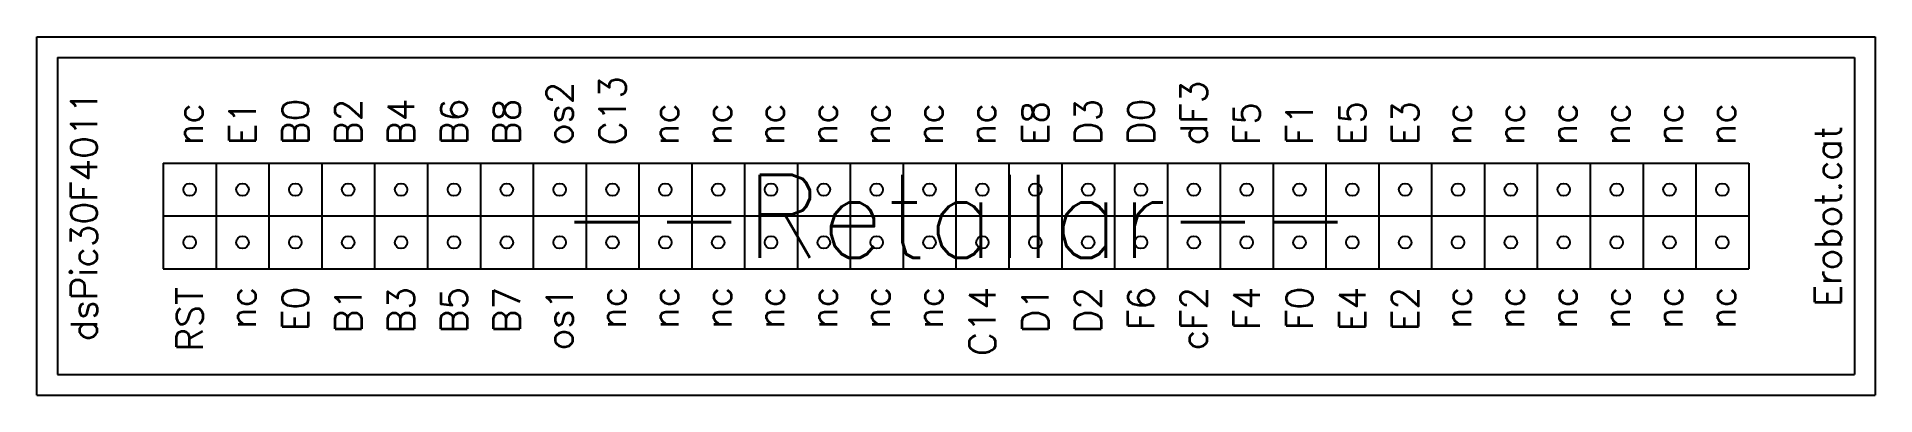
# Paper-space layout 'Imprimir 30f4011' of a CAD drawing. Header units: millimetres. Extents: x 11.2 to 99.5, y 266.2 to 283.5.
# The model-space entities are those that its viewports show. They can reach past a viewport. Long polylines and large blocks are cut down to what shows.
import ezdxf
from ezdxf.enums import TextEntityAlignment as Align

# ---------------------------------------------------------------- set-up
doc = ezdxf.new("R2010")
doc.units = ezdxf.units.MM
doc.layers.add('referencia', color=7, linetype='Continuous', plot=False)
doc.styles.get("Standard").update_dxf_attribs({"font": 'txt.shx'})

msp = doc.modelspace()

# ---------------------------------------------------------------- linework, layer by layer
for p, q in [((449.2, 63.5), (1312.8, 63.5)), ((449.2, 63.5), (449.2, -88.9)), ((1312.8, 63.5), (1312.8, -88.9)), ((500, 12.7), (500, -38.1)), ((500, 12.7), (1262, 12.7)), ((1262, 12.7), (1262, -38.1)), ((500, -38.1), (1262, -38.1)), ((449.2, -88.9), (1312.8, -88.9))]:
    msp.add_line(p, q)
at = {"layer": 'referencia', "color": 4}
for p, q in [((439.2, 73.5), (1322.8, 73.5)), ((439.2, -98.9), (439.2, 73.5)), ((1322.8, 73.5), (1322.8, -98.9)), ((1322.8, 73.5), (2171.01, 73.5)), ((1322.8, -58.9), (2171.01, -58.9)), ((439.2, -98.9), (1322.8, -98.9)), ((439.2, -271.3), (439.2, -98.9)), ((1322.8, -98.9), (1322.8, -271.3))]:
    msp.add_line(p, q, dxfattribs=at)
at = {"layer": 'referencia'}
for p, q in [((525.4, 12.7), (525.4, -38.1)), ((550.8, 12.7), (550.8, -38.1)), ((576.2, 12.7), (576.2, -38.1)), ((601.6, 12.7), (601.6, -38.1)), ((627, 12.7), (627, -38.1)), ((652.4, 12.7), (652.4, -38.1)), ((677.8, 12.7), (677.8, -38.1)), ((703.2, 12.7), (703.2, -38.1)), ((728.6, 12.7), (728.6, -38.1)), ((754, 12.7), (754, -38.1)), ((779.4, 12.7), (779.4, -38.1)), ((804.8, 12.7), (804.8, -38.1)), ((830.2, 12.7), (830.2, -38.1)), ((855.6, 12.7), (855.6, -38.1)), ((881, 12.7), (881, -38.1)), ((906.4, 12.7), (906.4, -38.1)), ((931.8, 12.7), (931.8, -38.1)), ((957.2, 12.7), (957.2, -38.1)), ((982.6, 12.7), (982.6, -38.1)), ((1008, 12.7), (1008, -38.1)), ((1033.4, 12.7), (1033.4, -38.1)), ((1058.8, 12.7), (1058.8, -38.1)), ((1084.2, 12.7), (1084.2, -38.1)), ((1109.6, 12.7), (1109.6, -38.1)), ((1135, 12.7), (1135, -38.1)), ((1160.4, 12.7), (1160.4, -38.1)), ((1185.8, 12.7), (1185.8, -38.1)), ((1211.2, 12.7), (1211.2, -38.1)), ((1236.6, 12.7), (1236.6, -38.1)), ((500, -12.7), (1262, -12.7))]:
    msp.add_line(p, q, dxfattribs=at)
at = {"layer": 'referencia', "color": 2}
for centre in [(512.7, 0), (538.1, 0), (563.5, 0), (588.9, 0), (614.3, 0), (639.7, 0), (665.1, 0), (690.5, 0), (715.9, 0), (741.3, 0), (766.7, 0), (792.1, 0), (817.5, 0), (842.9, 0), (868.3, 0), (893.7, 0), (919.1, 0), (944.5, 0), (969.9, 0), (995.3, 0), (1020.7, 0), (1046.1, 0), (1071.5, 0), (1096.9, 0), (1122.3, 0), (1147.7, 0), (1173.1, 0), (1198.5, 0), (1223.9, 0), (1249.3, 0), (512.7, -25.4), (538.1, -25.4), (563.5, -25.4), (588.9, -25.4), (614.3, -25.4), (639.7, -25.4), (665.1, -25.4), (690.5, -25.4), (715.9, -25.4), (741.3, -25.4), (766.7, -25.4), (792.1, -25.4), (817.5, -25.4), (842.9, -25.4), (868.3, -25.4), (893.7, -25.4), (919.1, -25.4), (944.5, -25.4), (969.9, -25.4), (995.3, -25.4), (1020.7, -25.4), (1046.1, -25.4), (1071.5, -25.4), (1096.9, -25.4), (1122.3, -25.4), (1147.7, -25.4), (1173.1, -25.4), (1198.5, -25.4), (1223.9, -25.4), (1249.3, -25.4)]:
    msp.add_circle(centre, 3, dxfattribs=at)

# ---------------------------------------------------------------- texts
for s, p in [('os2', (696.85, 21.4)), ('C13', (722.25, 21.4)), ('dF3', (1001.65, 21.4)), ('nc', (519.05, 21.4)), ('E1', (544.45, 21.4)), ('B0', (569.85, 21.4)), ('B2', (595.25, 21.4)), ('B4', (620.65, 21.4)), ('B6', (646.05, 21.4)), ('B8', (671.45, 21.4)), ('nc', (747.65, 21.4)), ('nc', (773.05, 21.4)), ('nc', (798.45, 21.4)), ('nc', (823.85, 21.4)), ('nc', (849.25, 21.4)), ('nc', (874.65, 21.4)), ('nc', (900.05, 21.4)), ('E8', (925.45, 21.4)), ('D3', (950.85, 21.4)), ('D0', (976.25, 21.4)), ('F5', (1027.05, 21.4)), ('F1', (1052.45, 21.4)), ('E5', (1077.85, 21.4)), ('E3', (1103.25, 21.4)), ('nc', (1128.65, 21.4)), ('nc', (1154.05, 21.4)), ('nc', (1179.45, 21.4)), ('nc', (1204.85, 21.4)), ('nc', (1230.25, 21.4)), ('nc', (1255.65, 21.4))]:
    msp.add_text(s, height=12.7, rotation=90).set_placement(p)
for s, p in [('dsPic30F4011', (468.25, -12.7)), ('Erobot.cat', (1306.45, -12.7))]:
    msp.add_text(s, height=12.7, rotation=90).set_placement(p, align=Align.CENTER)
for s, p in [('RST', (519.05, -46.8)), ('nc', (544.45, -46.8)), ('E0', (569.85, -46.8)), ('B1', (595.25, -46.8)), ('B3', (620.65, -46.8)), ('B5', (646.05, -46.8)), ('B7', (671.45, -46.8)), ('os1', (696.85, -46.8)), ('nc', (722.25, -46.8)), ('nc', (747.65, -46.8)), ('nc', (773.05, -46.8)), ('nc', (798.45, -46.8)), ('nc', (823.85, -46.8)), ('nc', (849.25, -46.8)), ('nc', (874.65, -46.8)), ('C14', (900.05, -46.8)), ('D1', (925.45, -46.8)), ('D2', (950.85, -46.8)), ('F6', (976.25, -46.8)), ('cF2', (1001.65, -46.8)), ('F4', (1027.05, -46.8)), ('F0', (1052.45, -46.8)), ('E4', (1077.85, -46.8)), ('E2', (1103.25, -46.8)), ('nc', (1128.65, -46.8)), ('nc', (1154.05, -46.8)), ('nc', (1179.45, -46.8)), ('nc', (1204.85, -46.8)), ('nc', (1230.25, -46.8)), ('nc', (1255.65, -46.8))]:
    msp.add_text(s, height=12.7, rotation=90).set_placement(p, align=Align.RIGHT)

psp = doc.layouts.new('Imprimir 30f4011')

# ---------------------------------------------------------------- texts
psp.add_text('--Retallar--', height=4).set_placement((55.359, 272.813), align=Align.CENTER)

# ---------------------------------------------------------------- viewports
at = {"layer": '0', "lineweight": 0}
psp.add_viewport(center=(55.359, 274.831), size=(88.36, 17.24), view_center_point=(881, -12.7), view_height=172.4, dxfattribs=at)

doc.saveas('drawing.dxf')
